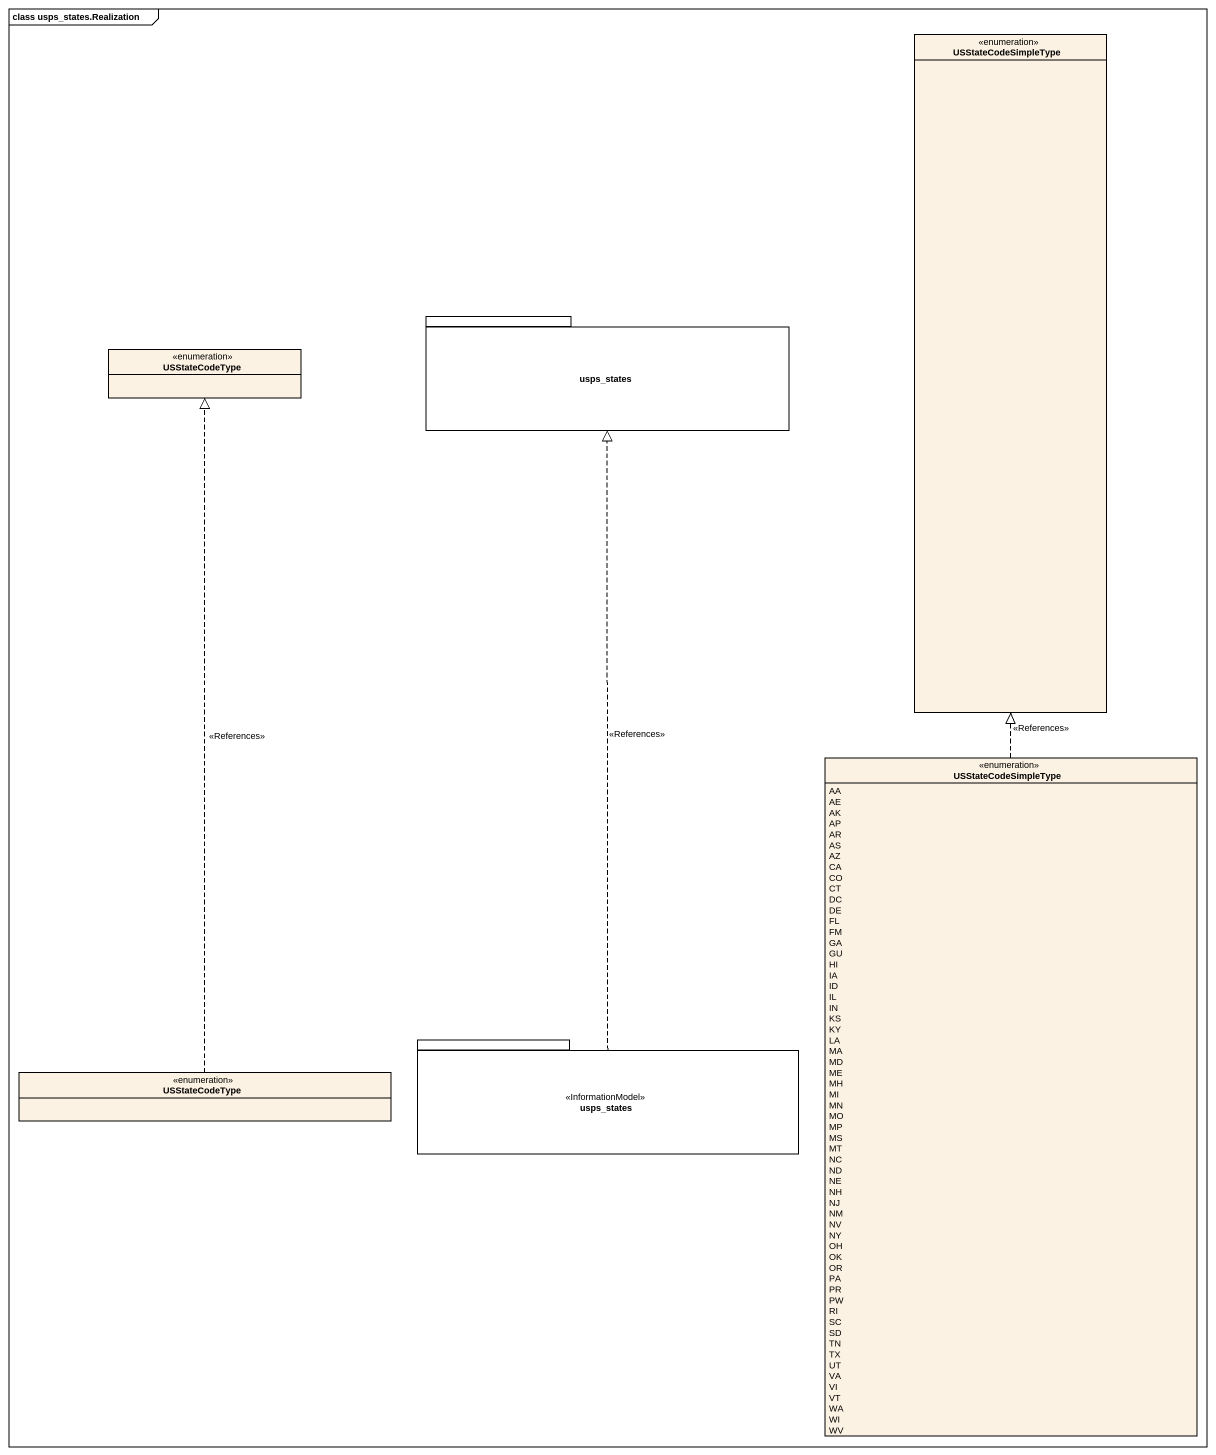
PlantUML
@startuml
mainframe class usps_states.Realization
hide circle
hide empty members
enum USStateCodeSimpleType
enum USStateCodeType
package usps_states {
}
enum "USStateCodeSimpleType" as USStateCodeSimpleType_2 {
  AA
  AE
  AK
  AP
  AR
  AS
  AZ
  CA
  CO
  CT
  DC
  DE
  FL
  FM
  GA
  GU
  HI
  IA
  ID
  IL
  IN
  KS
  KY
  LA
  MA
  MD
  ME
  MH
  MI
  MN
  MO
  MP
  MS
  MT
  NC
  ND
  NE
  NH
  NJ
  NM
  NV
  NY
  OH
  OK
  OR
  PA
  PR
  PW
  RI
  SC
  SD
  TN
  TX
  UT
  VA
  VI
  VT
  WA
  WI
  WV
}
package "usps_states" as usps_states_2 <<InformationModel>> {
}
enum "USStateCodeType" as USStateCodeType_2
USStateCodeSimpleType_2 .up.|> USStateCodeSimpleType : <<References>>
usps_states_2 .up.|> usps_states : <<References>>
USStateCodeType_2 .up.|> USStateCodeType : <<References>>
@enduml
